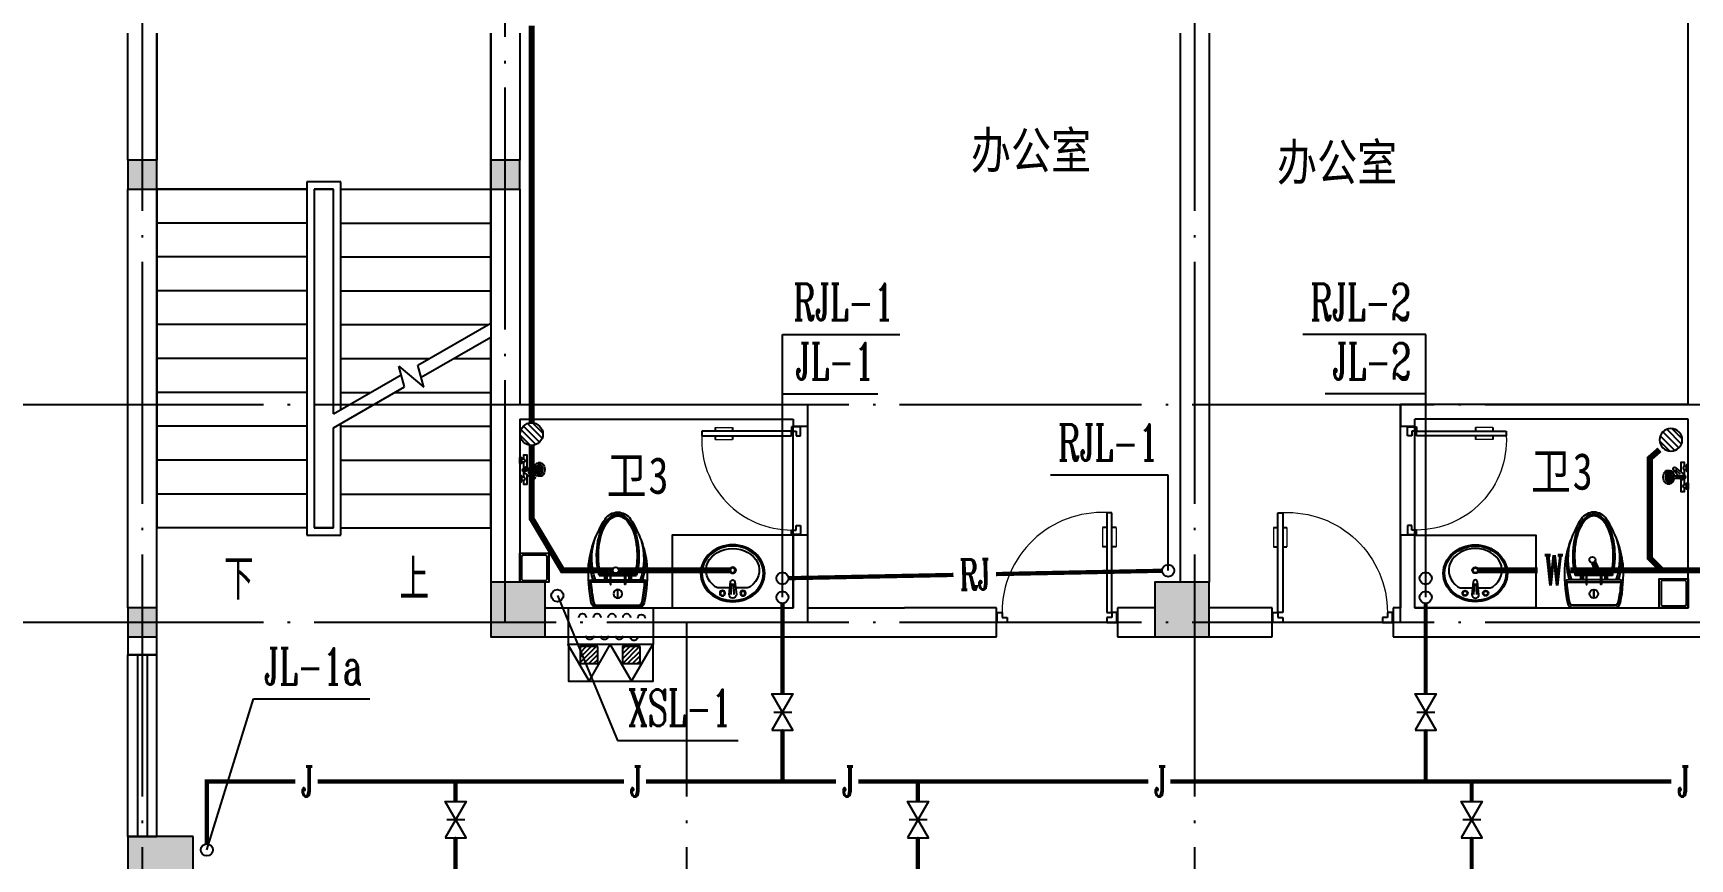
# Model space of a CAD drawing. Extents: x -216126 to 1846968, y -229642 to 543368.
# Drawn here: x 390193 to 403890, y 320227 to 327053 of the extents above; entities that cross this region are included whole.
import ezdxf

# ---------------------------------------------------------------- set-up
doc = ezdxf.new("R2010")
doc.units = 0
doc.header["$LTSCALE"] = 1000
doc.header["$MEASUREMENT"] = 0
doc.linetypes.add('DOTE', pattern=[2.42, 2, -0.2, 0.02, -0.2])
for name, color, linetype in [('COLUMN', 9, 'Continuous'), ('DIM_SYMB', 171, 'Continuous'), ('DIM_消防', 3, 'Continuous'), ('DIM_热给水', 3, 'Continuous'), ('DIM_给水', 3, 'Continuous'), ('DOTE', 8, 'DOTE'), ('EQUIP_地漏', 7, 'Continuous'), ('EQUIP_污水', 7, 'Continuous'), ('JZ__灭火器', 6, 'Continuous'), ('PIPE-污水', 2, 'Continuous'), ('PIPE-热给水', 5, 'Continuous'), ('PIPE-给水', 3, 'Continuous'), ('PM洁具与厨具', 8, 'Continuous'), ('PUB_HATCH', 8, 'Continuous'), ('PUB_TEXT', 7, 'Continuous'), ('S_WALL', 9, 'Continuous'), ('STAIR', 3, 'Continuous'), ('TEXT_污水', 7, 'Continuous'), ('TEXT_热给水', 7, 'Continuous'), ('TEXT_给水', 7, 'Continuous'), ('TWT_TEXT', 7, 'Continuous'), ('VALVE_给水', 7, 'Continuous'), ('VPIPE-消防', 1, 'Continuous'), ('VPIPE-热给水', 5, 'Continuous'), ('VPIPE-给水', 3, 'Continuous'), ('WALL', 9, 'Continuous'), ('WINDOW', 8, 'Continuous')]:
    doc.layers.add(name, color=color, linetype=linetype)
doc.styles.add('_TCH_DIM', font='SIMPLEX', dxfattribs={"bigfont": 'GBCBIG'})
doc.styles.add('_TWT_PIPETEXT', font='COMPLEX', dxfattribs={"width": 0.8, "height": 2.5, "bigfont": 'HZTXT'})
doc.styles.add('_TWT_SERIAL', font='COMPLEX', dxfattribs={"width": 0.8, "height": 3, "bigfont": 'HZTXT'})
doc.styles.add('宋体', font='', dxfattribs={"width": 0.8})
doc.styles.get('宋体').set_extended_font_data('SimSun')

# ---------------------------------------------------------------- blocks, each defined once
blk = doc.blocks.new('卫生间排气道-BPW6-w')
at = {"layer": 'PM洁具与厨具'}
for points in [[(120, 0), (120, -240), (-120, -240), (-120, 0)], [(105, -25), (95, -15), (-95, -15), (-105, -25), (-105, -215), (-95, -225), (95, -225), (105, -215)]]:
    blk.add_lwpolyline(points, close=True, dxfattribs=at)
blk = doc.blocks.new('洗脸盆-470x530')
at = {"layer": 'PM洁具与厨具', "color": 11}
for p, q in [((-12, -60), (-8, -150)), ((12, -60), (8, -150))]:
    blk.add_line(p, q, dxfattribs=at)
at = {"layer": 'PM洁具与厨具', "color": 130}
for points in [[(-115, -115, 0.156075), (-145, -124)], [(145, -124, 0.156075), (115, -115), (23, -115)]]:
    blk.add_lwpolyline(points, format="xyb", dxfattribs=at)
blk.add_lwpolyline([(-23, -115), (-115, -115)], dxfattribs=at)
at = {"layer": 'PM洁具与厨具', "color": 11}
blk.add_lwpolyline([(30, -60, 1), (-30, -60), (-17, -165, 0.862374), (17, -165)], format="xyb", close=True, dxfattribs=at)
for centre, radius in [((-85, -70), 22.5), ((-85, -70), 17.5), ((85, -70), 22.5), ((85, -70), 17.5), ((0, -260), 25), ((0, -260), 20)]:
    blk.add_circle(centre, radius, dxfattribs=at)
at = {"layer": 'PM洁具与厨具'}
blk.add_ellipse((0, -235), major_axis=(265, 0), ratio=0.886792, dxfattribs=at)
at = {"layer": 'PM洁具与厨具', "color": 11}
blk.add_ellipse((0, -235), major_axis=(255, 0), ratio=0.882353, dxfattribs=at)
at = {"layer": 'PM洁具与厨具', "color": 130}
blk.add_ellipse((0, -260), major_axis=(220, 0), ratio=0.818182, start_param=2.287513, end_param=7.137266, dxfattribs=at)
blk = doc.blocks.new('坐便器-480x790')
at = {"layer": 'PM洁具与厨具', "color": 11}
for p, q in [((-1, -80), (-1, -150)), ((1, -80), (1, -150)), ((-110, -265), (-110, -230)), ((-100, -265), (-100, -230)), ((-90, -265), (-90, -230)), ((90, -265), (90, -230)), ((100, -265), (100, -230)), ((110, -265), (110, -230))]:
    blk.add_line(p, q, dxfattribs=at)
at = {"layer": 'PM洁具与厨具', "color": 130}
blk.add_line((-154, -265), (154, -265), dxfattribs=at)
at = {"layer": 'PM洁具与厨具', "color": 8}
for p, q in [((-146, -275), (146, -275)), ((-143, -280), (143, -280))]:
    blk.add_line(p, q, dxfattribs=at)
at = {"layer": 'PM洁具与厨具'}
for points in [[(105, -733, 0.116498), (241, -356, 0.067215), (219, -40, 0.353588), (170, 0), (-170, 0, 0.353588), (-219, -40, 0.067215), (-241, -356, 0.116498), (-105, -733, 0.53931), (105, -733)], [(-241, -203, 0.433445), (-216, -230), (216, -230, 0.433445), (241, -203)]]:
    blk.add_lwpolyline(points, format="xyb", dxfattribs=at)
at = {"layer": 'PM洁具与厨具', "color": 130}
for points in [[(227, -204, -0.435336), (217, -215), (-217, -215, -0.435336), (-227, -204, -0.034952), (-204, -43, -0.353588), (-170, -15), (170, -15, -0.353588), (204, -43, -0.034952)], [(222, -205, -0.435336), (217, -210), (-217, -210, -0.435336), (-222, -205, -0.034952), (-199, -44, -0.353588), (-170, -20), (170, -20, -0.353588), (199, -44, -0.034952)]]:
    blk.add_lwpolyline(points, format="xyb", close=True, dxfattribs=at)
at = {"layer": 'PM洁具与厨具'}
for points in [[(-62, -192), (-57, -192), (-57, -302), (-62, -302)], [(63, -192), (58, -192), (58, -302), (63, -302)]]:
    blk.add_lwpolyline(points, close=True, dxfattribs=at)
at = {"layer": 'PM洁具与厨具', "color": 11}
blk.add_circle((0, -115), 35, dxfattribs=at)
at = {"layer": 'PM洁具与厨具'}
for centre, radius, start, end in [((272, -378), 499, 162.7765, 194.5487), ((305, -405), 520, 160.3502, 198.1465), ((-305, -405), 520, 341.8535, 19.6498), ((-272, -378), 499, 345.4513, 17.2235)]:
    blk.add_arc(centre, radius, start, end, dxfattribs=at)
at = {"layer": 'PM洁具与厨具', "color": 130}
blk.add_ellipse((0, -430), major_axis=(0, 345), ratio=0.507246, start_param=1.072123, end_param=5.211062, dxfattribs=at)
at = {"layer": 'PM洁具与厨具', "color": 8}
for major_axis, ratio, start_param, end_param in [((0, 335), 0.492537, 1.089773, 5.193412), ((0, 330), 0.484848, 1.098934, 5.184251)]:
    blk.add_ellipse((0, -430), major_axis=major_axis, ratio=ratio, start_param=start_param, end_param=end_param, dxfattribs=at)
blk = doc.blocks.new('花洒组合-L345')
at = {"layer": 'PM洁具与厨具', "color": 120}
for p, q in [((62, -107), (23, -68)), ((-55, -171), (-55, -151)), ((-30, -151), (-30, -141)), ((30, -151), (30, -141)), ((55, -171), (55, -151))]:
    blk.add_line(p, q, dxfattribs=at)
for points in [[(-50, 0), (-100, 0), (-100, -15), (-50, -15)], [(50, 0), (100, 0), (100, -15), (50, -15)], [(-2, -75), (2, -75), (2, -100), (-2, -100)]]:
    blk.add_lwpolyline(points, close=True, dxfattribs=at)
for points in [[(-18, -60), (-120, -60), (-120, -30), (-88, -30)], [(-62, -30), (-13, -30)], [(18, -30), (62, -30)], [(88, -30), (120, -30), (120, -60), (42, -60)]]:
    blk.add_lwpolyline(points, dxfattribs=at)
for points in [[(-62, -15), (-88, -15), (-88, -30, 1), (-62, -30)], [(8, -130, -1), (-8, -130), (-8, -45, -1), (8, -45)], [(-2, -45, -1), (2, -45), (2, -75), (-2, -75)], [(62, -15), (88, -15), (88, -30, -1), (62, -30)]]:
    blk.add_lwpolyline(points, format="xyb", close=True, dxfattribs=at)
blk.add_lwpolyline([(8, -81), (62, -124, 0.8), (79, -107), (18, -30, 0.441557), (-12, -29), (-16, -33, 0.441557), (-15, -63), (-8, -69)], format="xyb", dxfattribs=at)
for centre, radius, start, end in [((0, -45), 15, 300, 240), ((0, -120), 7.5, 180, 0), ((0, -136), 5, 180, 0)]:
    blk.add_arc(centre, radius, start, end, dxfattribs=at)
for centre, major_axis, ratio, start_param, end_param in [((0, -151), (-55, 0), 0.636364, 4.849179, 10.858784), ((0, -151), (-40, 0), 0.5, 5.35589, 10.352073), ((0, -141), (-30, 0), 0.333333, 4.963191, 10.744772), ((0, -141), (-25, 0), 0.2, 4.913705, 10.794258), ((0, -171), (-55, 0), 0.636364, 0, 3.141593), ((0, -151), (-35, 0), 0.428571, 5.742086, 9.965877), ((0, -151), (-30, 0), 0.333333, 0, 3.141593)]:
    blk.add_ellipse(centre, major_axis=major_axis, ratio=ratio, start_param=start_param, end_param=end_param, dxfattribs=at)
blk = doc.blocks.new('A$C7A050CD1')
at = {"layer": 'PM洁具与厨具', "rotation": 270}
blk.add_blockref('花洒组合-L345', (0, 0), dxfattribs=at)
blk = doc.blocks.new('消防软管卷盘')
blk.add_lwpolyline([(4963954, 151899), (4963954, 150312), (4964641, 150312), (4964641, 151899)], close=True)
for points, const_width in [([(4964134, 151704), (4964482, 151704)], 1), ([(4964134, 151566), (4964482, 151566)], 1), ([(4964134, 151428), (4964482, 151428)], 1), ([(4964134, 151290), (4964482, 151290)], 1), ([(4964134, 151152), (4964482, 151152)], 1), ([(4964134, 151014), (4964482, 151014)], 0.1), ([(4964134, 150876), (4964482, 150876)], 1), ([(4964134, 150738), (4964482, 150738)], 1), ([(4964150, 150600), (4964499, 150600)], 1), ([(4964150, 150462), (4964499, 150462)], 1)]:
    blk.add_lwpolyline(points, dxfattribs=dict(const_width=const_width))
for centre, start, end in [((4964134, 151636), 90, 270), ((4964134, 151360), 90, 270), ((4964482, 151498), 270, 90), ((4964482, 151222), 270, 90), ((4964134, 151084), 90, 270), ((4964482, 150946), 270, 90), ((4964134, 150808), 90, 270), ((4964499, 150670), 270, 90), ((4964150, 150532), 90, 270)]:
    blk.add_arc(centre, 69, start, end)
blk = doc.blocks.new('手提式干粉灭火器')
h = blk.add_hatch()
h.set_pattern_fill('ANSI31', color=256, scale=225.365854, style=0)
h.set_pattern_definition([(45, (276289.086, 185586.136), (-19.9197154, 19.9197154), [])])
h.paths.add_polyline_path([(72, 158), (-72, 158), (-72, 19), (72, 19)])
for points in [[(0, 303), (-175, 0), (175, 0)], [(-72, 19), (72, 19), (72, 158), (-72, 158)]]:
    blk.add_lwpolyline(points, close=True)
blk = doc.blocks.new('92623')
blk.add_lwpolyline([(8910066, 83014), (8909273, 83014), (8909273, 82670), (8910066, 82670)], close=True)
at = {"xscale": -0.5, "yscale": 0.5, "zscale": 0.5, "rotation": 89.99999999998747}
blk.add_blockref('消防软管卷盘', (8985223, 2565334), dxfattribs=at)
at = {"layer": 'JZ__灭火器', "xscale": 1.141071624, "yscale": 1.141071624, "zscale": 1.141071624, "rotation": 180}
for p in [(8909466, 83014), (8909863, 83014)]:
    blk.add_blockref('手提式干粉灭火器', p, dxfattribs=at)
blk = doc.blocks.new('$DorLib2D$00000009')
for p, q in [((0.413, 0.905), (0.413, 0.081)), ((0.454, 0.905), (0.413, 0.905)), ((0.454, 0.081), (0.454, 0.905)), ((0.413, 0.782), (0.378, 0.782)), ((0.489, 0.782), (0.454, 0.782)), ((0.413, 0.624), (0.378, 0.624)), ((0.489, 0.624), (0.454, 0.624)), ((-0.494, 0.081), (-0.453, 0.081)), ((-0.494, -0.002), (-0.494, 0.081)), ((-0.453, 0.081), (-0.453, 0.039)), ((-0.453, 0.039), (-0.412, 0.039)), ((-0.412, 0.039), (-0.412, -0.002)), ((0.413, 0.081), (0.454, 0.081)), ((0.454, 0.039), (0.413, 0.039)), ((0.413, 0.039), (0.413, -0.002)), ((0.495, 0.081), (0.454, 0.081)), ((0.454, 0.081), (0.454, 0.039)), ((0.495, -0.002), (0.495, 0.081)), ((-0.494, -0.002), (-0.494, -0.002)), ((-0.412, -0.002), (-0.494, -0.002)), ((0.413, -0.002), (0.495, -0.002)), ((0.495, -0.002), (0.495, -0.002))]:
    blk.add_line(p, q)
at = {"lineweight": 13}
for p, q in [((0.378, 0.782), (0.378, 0.624)), ((0.489, 0.782), (0.489, 0.624))]:
    blk.add_line(p, q, dxfattribs=at)
blk.add_arc((0.372, 0.082), 0.825, 87.134, 180.0717, dxfattribs=at)
blk = doc.blocks.new('$WINLIB2D$00000001')
at = {"color": 0}
for points in [[(-0.5, 0.5), (-0.5, -0.5)], [(-0.5, 0.5), (0.5, 0.5)], [(0.5, -0.5), (0.5, 0.5)], [(0.5, 0.1667), (-0.5, 0.1667)], [(0.5, -0.1667), (-0.5, -0.1667)], [(-0.5, -0.5), (0.5, -0.5)]]:
    blk.add_lwpolyline(points, dxfattribs=at)
blk = doc.blocks.new('_FZH')
blk.add_lwpolyline([(-0.5, -0.5), (0.5, -0.5), (0.5, 0.5), (-0.5, 0.5)], close=True)
at = {"layer": 'PUB_HATCH'}
blk.add_solid([(-0.5, -0.5), (0.5, -0.5), (-0.5, 0.5), (0.5, 0.5)], dxfattribs=at)
blk = doc.blocks.new('$TwtSys$00000147')
blk.add_circle((0, 0, 0), 1)
blk = doc.blocks.new('$TwtSys$00000141')
for p, q in [((-94, 8), (-10, 92)), ((-94, 8), (-10, 92)), ((-87, -35), (35, 87)), ((-87, -35), (35, 87)), ((-66, -66), (66, 66)), ((-66, -66), (66, 66)), ((-32, -87), (88, 33)), ((-32, -87), (88, 33)), ((11, -92), (92, -11)), ((11, -92), (92, -11))]:
    blk.add_line(p, q)
blk.add_circle((0, 0), 94)
blk.add_circle((0, 0), 94)
blk = doc.blocks.new('$VALVE$00000296')
for points in [[(-125, 72), (-125, -72), (125, 72), (125, -72), (-125, 72)], [(0, 60), (0, -64)]]:
    blk.add_lwpolyline(points)
for p in [(-125, 0), (125, 0)]:
    blk.add_point(p)

msp = doc.modelspace()

# ---------------------------------------------------------------- hatches: boundary and pattern name
at = {"layer": 'PIPE-污水', "linetype": 'Continuous'}
for points in [[(403559.3, 323538.6), (403542.8, 323557.4), (403534.3, 323549.9)], [(403559.3, 323538.6), (403534.3, 323538.6), (403534.3, 323549.9)], [(394313.5, 323042), (394292, 323029.2), (394288.5, 323035.1)], [(394313.5, 323042), (394288.5, 323042), (394288.5, 323035.1)], [(394569, 322613.2), (394547.5, 322600.4), (394554.8, 322588.2)], [(394569, 322613.2), (394569, 322588.2), (394554.8, 322588.2)], [(403559.3, 322713.5), (403541.6, 322695.8), (403534.3, 322703.1)], [(403559.3, 322713.5), (403534.3, 322713.5), (403534.3, 322703.1)]]:
    msp.add_hatch(color=256, dxfattribs=at).paths.add_polyline_path(points)
at = {"layer": 'PIPE-给水', "linetype": 'Continuous'}
for points in [[(391629.5, 320866.5), (391612, 320866.5), (391612, 320884)], [(391629.5, 320866.5), (391629.5, 320884), (391612, 320884)]]:
    msp.add_hatch(color=256, dxfattribs=at).paths.add_polyline_path(points)

# ---------------------------------------------------------------- linework, layer by layer
at = {"layer": 'DIM_SYMB', "color": 8}
for points in [[(391866.8, 322823.5, 0, 0, 0), (391866.8, 326513.5, 0, 0, 0), (393326.8, 326513.5, 0, 0, 0), (393326.8, 324663.5, 80, 0, 0), (393326.8, 324363.5, 0, 0, 0)], [(393326.8, 322823.5, 0, 0, 0), (393326.8, 323783.5, 80, 0, 0), (393326.8, 324083.5, 0, 0, 0)]]:
    msp.add_lwpolyline(points, format="xyseb", dxfattribs=at)
at = {"layer": 'DIM_消防'}
for p, q in [((394526.8, 322403.5), (395024, 321206.5)), ((395024, 321206.5), (396021.8, 321206.5))]:
    msp.add_line(p, q, dxfattribs=at)
at = {"layer": 'DIM_热给水'}
for p, q in [((396387.5, 322546.5), (396387.5, 324562)), ((396387.5, 324562), (397359.6, 324562)), ((401706, 324562), (400691, 324562)), ((401706, 322546.5), (401706, 324562)), ((399576.8, 323399.4), (398604.7, 323399.4)), ((399576.8, 322610), (399576.8, 323399.4))]:
    msp.add_line(p, q, dxfattribs=at)
at = {"layer": 'DIM_给水'}
for p, q in [((396387.5, 322389.5), (396387.5, 324071.5)), ((396387.5, 324071.5), (397177.8, 324071.5)), ((401706, 324071.5), (400875.6, 324071.5)), ((401706, 322389.5), (401706, 324071.5)), ((391629.5, 320301.2), (392014, 321549)), ((392014, 321549), (392977.6, 321549))]:
    msp.add_line(p, q, dxfattribs=at)
at = {"layer": 'DOTE'}
for p, q in [((391096.8, 313483.5), (391096.8, 328383.5)), ((394096.8, 322183.5), (394096.8, 328383.5)), ((399796.8, 313483.5), (399796.8, 328383.5)), ((390096.8, 323983.5), (435296.8, 323983.5)), ((396596.8, 322183.5), (396596.8, 323983.5)), ((401496.8, 322183.5), (401496.8, 323983.5)), ((390096.8, 322183.5), (435296.8, 322183.5)), ((395596.8, 313483.5), (395596.8, 322183.5))]:
    msp.add_line(p, q, dxfattribs=at)
at = {"layer": 'PIPE-污水', "linetype": 'Continuous', "const_width": 50}
for points in [[(394313.5, 327115.5), (394313.5, 323832.5)], [(394313.5, 323644.3), (394313.5, 323042)], [(403640, 323609.2), (403559.3, 323538.6)], [(403559.3, 322713.5), (403559.3, 323538.6)], [(394569, 322613.2), (394313.5, 323042)], [(403559.3, 322713.5), (403659.3, 322613.5)], [(394984.5, 322613.2), (394569, 322613.2)], [(395951.8, 322613.2), (395034.5, 322613.2)], [(402633.2, 322613.3), (402141.8, 322613.2)], [(403124.2, 322613.3), (402900.8, 322613.3)], [(403095, 322676.8), (403124.2, 322613.3)], [(404842.7, 322613.3), (403124.2, 322613.3)]]:
    msp.add_lwpolyline(points, dxfattribs=at)
at = {"layer": 'PIPE-热给水', "linetype": 'Continuous', "const_width": 35}
for points in [[(396437.5, 322547.5), (397802.1, 322574.6)], [(398153.5, 322581.6), (399526.8, 322609)]]:
    msp.add_lwpolyline(points, dxfattribs=at)
at = {"layer": 'PIPE-给水', "linetype": 'Continuous', "const_width": 35}
for points in [[(396387.5, 322339.5), (396387.5, 321590.5)], [(401706, 322339.5), (401706, 321590.5)], [(396387.5, 321290.5), (396387.5, 320866.5)], [(401706, 321290.5), (401706, 320866.5)], [(391629.5, 320351.2), (391629.5, 320866.5)], [(391629.5, 320866.5), (392360.1, 320866.5)], [(392543.9, 320866.5), (393685.5, 320866.5)], [(393685.5, 320702), (393685.5, 320866.5)], [(393685.5, 320866.5), (395076.6, 320866.5)], [(395260.4, 320866.5), (396387.5, 320866.5)], [(396387.5, 320866.5), (396831.6, 320866.5)], [(397015.4, 320866.5), (397508, 320866.5)], [(397508, 320702), (397508, 320866.5)], [(397508, 320866.5), (399412.1, 320866.5)], [(399595.9, 320866.5), (401706, 320866.5)], [(401706, 320866.5), (402086.5, 320866.5)], [(402086.5, 320702), (402086.5, 320866.5)], [(402086.5, 320866.5), (403737.6, 320866.5)], [(393685.5, 319927.4), (393685.5, 320402)], [(397508, 319927.4), (397508, 320402)], [(402086.5, 319877.4), (402086.5, 320402)]]:
    msp.add_lwpolyline(points, dxfattribs=at)
at = {"layer": 'PM洁具与厨具'}
for points in [[(395476.7, 322303.2), (396476.8, 322303.5), (396476.8, 322903.5), (395476.8, 322903.5)], [(402616.8, 322303.2), (401616.8, 322303.5), (401616.8, 322903.5), (402616.8, 322903.5)]]:
    msp.add_lwpolyline(points, close=True, dxfattribs=at)
at = {"layer": 'STAIR', "color": 8}
for p, q in [((391216.8, 327053.5), (391216.8, 326003.5)), ((393976.8, 325763.5), (393976.8, 327053.5)), ((391216.8, 325763.5), (391216.8, 322963.5)), ((392456.8, 325763.5), (391216.8, 325763.5)), ((391216.8, 325763.5), (392456.8, 325763.5)), ((392736.8, 325823.5), (392456.8, 325823.5)), ((392456.8, 325823.5), (392456.8, 322903.5)), ((392516.8, 325763.5), (392516.8, 322963.5)), ((392676.8, 325763.5), (392516.8, 325763.5)), ((392516.8, 325763.5), (392516.8, 322963.5)), ((392516.8, 325763.5), (392676.8, 325763.5)), ((392676.8, 323905.9), (392676.8, 325763.5)), ((392676.8, 323905.9), (392676.8, 325763.5)), ((392736.8, 323940.6), (392736.8, 325823.5)), ((392736.8, 325763.5), (393976.8, 325763.5)), ((392736.8, 325763.5), (393976.8, 325763.5)), ((393976.8, 324656.5), (393976.8, 325763.5)), ((392456.8, 325483.5), (391216.8, 325483.5)), ((392736.8, 325483.5), (393976.8, 325483.5)), ((392456.8, 325203.5), (391216.8, 325203.5)), ((392736.8, 325203.5), (393976.8, 325203.5)), ((392456.8, 324923.5), (391216.8, 324923.5)), ((392736.8, 324923.5), (393976.8, 324923.5)), ((392456.8, 324643.5), (391216.8, 324643.5)), ((392736.8, 324643.5), (393954.2, 324643.5)), ((393373.9, 324308.4), (393976.8, 324656.5)), ((393400.7, 324208.4), (393976.8, 324541)), ((393976.8, 322963.5), (393976.8, 324541)), ((392456.8, 324363.5), (391216.8, 324363.5)), ((392736.8, 324363.5), (393469.2, 324363.5)), ((393669.2, 324363.5), (393976.8, 324363.5)), ((392676.8, 323905.9), (393235.6, 324228.5)), ((393262.4, 324128.5), (393216.2, 324300.9)), ((393216.2, 324300.9), (393422.2, 324128)), ((393422.2, 324128), (393373.9, 324308.4)), ((392456.8, 324083.5), (391216.8, 324083.5)), ((392676.8, 323790.4), (393262.4, 324128.5)), ((392736.8, 324083.5), (392984.3, 324083.5)), ((393184.3, 324083.5), (393976.8, 324083.5)), ((392736.8, 322903.5), (392736.8, 323825.1)), ((392456.8, 323803.5), (391216.8, 323803.5)), ((392676.8, 322963.5), (392676.8, 323790.4)), ((392676.8, 322963.5), (392676.8, 323790.4)), ((392736.8, 323803.5), (393976.8, 323803.5)), ((392456.8, 323523.5), (391216.8, 323523.5)), ((392736.8, 323523.5), (393976.8, 323523.5)), ((392456.8, 323243.5), (391216.8, 323243.5)), ((392736.8, 323243.5), (393976.8, 323243.5)), ((392456.8, 322963.5), (391216.8, 322963.5)), ((392456.8, 322903.5), (392736.8, 322903.5)), ((392516.8, 322963.5), (392676.8, 322963.5)), ((392676.8, 322963.5), (392516.8, 322963.5)), ((392736.8, 322963.5), (393976.8, 322963.5))]:
    msp.add_line(p, q, dxfattribs=at)
at = {"layer": 'VPIPE-消防', "linetype": 'Continuous'}
msp.add_circle((394526.8, 322403.5), 50, dxfattribs=at)
at = {"layer": 'VPIPE-热给水', "linetype": 'Continuous'}
for centre in [(396387.5, 322546.5), (399576.8, 322610), (401706, 322546.5)]:
    msp.add_circle(centre, 50, dxfattribs=at)
at = {"layer": 'VPIPE-给水', "linetype": 'Continuous'}
for centre in [(396387.5, 322389.5), (401706, 322389.5), (391629.5, 320301.2)]:
    msp.add_circle(centre, 50, dxfattribs=at)
at = {"layer": 'WALL'}
for p, q in [((403876.8, 324283.5), (403876.8, 327263.5)), ((390976.8, 326003.5), (390976.8, 327053.5)), ((391216.8, 326003.5), (391216.8, 327053.5)), ((393976.8, 327053.5), (393976.8, 326003.5)), ((394216.8, 327053.5), (394216.8, 326003.5)), ((399676.8, 327053.5), (399676.8, 322513.5)), ((399916.8, 327053.5), (399916.8, 322513.5)), ((390976.8, 322303.5), (390976.8, 325763.5)), ((391216.8, 322303.5), (391216.8, 325763.5)), ((393976.8, 325763.5), (393976.8, 323983.5)), ((394216.8, 325763.5), (394216.8, 323983.5)), ((403876.8, 323983.5), (403876.8, 324283.5)), ((393976.8, 323983.5), (393976.8, 322513.5)), ((394216.8, 323983.5), (396596.8, 323983.5)), ((396596.8, 323803.5), (396596.8, 323983.5)), ((401496.8, 323983.5), (401496.8, 323803.5)), ((403876.8, 323983.5), (401496.8, 323983.5)), ((394216.8, 323863.5), (396476.8, 323863.5)), ((394216.8, 323863.5), (394216.8, 322513.5)), ((396476.8, 323863.5), (396476.8, 323803.5)), ((401616.8, 323803.5), (401616.8, 323863.5)), ((403876.8, 323863.5), (401616.8, 323863.5)), ((403876.8, 322303.5), (403876.8, 323863.5)), ((396476.8, 323803.5), (396596.8, 323803.5)), ((401496.8, 323803.5), (401616.8, 323803.5)), ((396596.8, 322903.5), (396476.8, 322903.5)), ((396476.8, 322903.5), (396476.8, 322303.5)), ((396596.8, 322303.5), (396596.8, 322903.5)), ((401616.8, 322903.5), (401496.8, 322903.5)), ((401496.8, 322903.5), (401496.8, 322303.5)), ((401616.8, 322303.5), (401616.8, 322903.5)), ((394426.8, 322303.5), (396476.8, 322303.5)), ((396596.8, 322303.5), (397396.8, 322303.5)), ((398156.8, 322303.5), (397396.8, 322303.5)), ((398156.8, 322063.5), (398156.8, 322303.5)), ((399466.8, 322303.5), (399156.8, 322303.5)), ((399156.8, 322303.5), (399156.8, 322063.5)), ((400436.8, 322303.5), (399916.8, 322303.5)), ((400436.8, 322063.5), (400436.8, 322303.5)), ((401496.8, 322303.5), (401436.8, 322303.5)), ((401436.8, 322303.5), (401436.8, 322063.5)), ((401616.8, 322303.5), (403876.8, 322303.5)), ((390976.8, 322063.5), (390976.8, 321913.5)), ((391216.8, 321913.5), (391216.8, 322063.5)), ((394426.8, 322063.5), (396596.8, 322063.5)), ((396596.8, 322063.5), (397396.8, 322063.5)), ((397396.8, 322063.5), (398156.8, 322063.5)), ((399156.8, 322063.5), (399466.8, 322063.5)), ((399916.8, 322063.5), (400436.8, 322063.5)), ((401436.8, 322063.5), (401496.8, 322063.5)), ((401496.8, 322063.5), (403996.8, 322063.5)), ((390976.8, 321913.5), (391216.8, 321913.5))]:
    msp.add_line(p, q, dxfattribs=at)
at = {"layer": 'WINDOW', "color": 8}
for p, q in [((396476.8, 322903.5), (396476.8, 323803.5)), ((401616.8, 322903.5), (401616.8, 323803.5))]:
    msp.add_line(p, q, dxfattribs=at)

# ---------------------------------------------------------------- block references
at = {"xscale": 0.882, "yscale": 0.882, "zscale": 0.882}
msp.add_blockref('92623', (-7463360.2, 248782.4), dxfattribs=at)
at = {"layer": 'COLUMN'}
for p, xscale, yscale, zscale, rotation in [((391096.8, 325883.5), 240, 240, 240, 180), ((394096.8, 325883.5), 240, 240, 240, 180), ((394201.8, 322288.5), 450, 450, 450, 180), ((399691.8, 322288.5), 450, 450, 450, 180), ((391096.8, 322183.5), 240, 240, 240, 180), ((391246.8, 320188.5), 540, 450, 450, 180.0000000002161)]:
    msp.add_blockref('_FZH', p, dxfattribs=dict(at, xscale=xscale, yscale=yscale, zscale=zscale, rotation=rotation))
at = {"layer": 'EQUIP_地漏', "rotation": 90}
msp.add_blockref('$TwtSys$00000141', (394313.5, 323738.5), dxfattribs=at)
at = {"layer": 'EQUIP_地漏', "yscale": -1, "rotation": 180}
msp.add_blockref('$TwtSys$00000141', (403734, 323691.5), dxfattribs=at)
at = {"layer": 'EQUIP_污水', "xscale": 25, "yscale": 25, "zscale": 25}
for p in [(403084.5, 322699.5), (395009.5, 322613.2), (395976.8, 322613.2), (395976.8, 322613.2)]:
    msp.add_blockref('$TwtSys$00000147', p, dxfattribs=at)
at = {"layer": 'EQUIP_污水', "xscale": 25, "yscale": 25, "zscale": 25, "rotation": 0.002124163265382291}
msp.add_blockref('$TwtSys$00000147', (402116.8, 322613.2), dxfattribs=at)
at = {"layer": 'PM洁具与厨具', "xscale": -1, "rotation": 180}
for name, p in [('坐便器-480x790', (395026.7, 322303.5)), ('洗脸盆-470x530', (395976.8, 322353.2))]:
    msp.add_blockref(name, p, dxfattribs=at)
at = {"layer": 'PM洁具与厨具', "rotation": 180}
for name, p in [('坐便器-480x790', (403096.8, 322303.5)), ('洗脸盆-470x530', (402116.8, 322353.2))]:
    msp.add_blockref(name, p, dxfattribs=at)
at = {"layer": 'PM洁具与厨具'}
for p in [(394336.8, 322753.5), (403756.8, 322543.5)]:
    msp.add_blockref('卫生间排气道-BPW6-w', p, dxfattribs=at)
at = {"layer": 'S_WALL', "xscale": -1}
msp.add_blockref('A$C7A050CD1', (394216.8, 323445), dxfattribs=at)
at = {"layer": 'S_WALL', "xscale": -1, "rotation": 180}
msp.add_blockref('A$C7A050CD1', (403876.8, 323383.5), dxfattribs=at)
at = {"layer": 'VALVE_给水', "zscale": 1.2}
for p, xscale, yscale, rotation in [((396387.5, 321440.5), -1.2, -1.2, 270), ((401706, 321440.5), -1.2, -1.2, 270), ((393685.5, 320552), 1.2, 1.2, 90), ((397508, 320552), 1.2, 1.2, 90), ((402086.5, 320552), 1.2, 1.2, 90)]:
    msp.add_blockref('$VALVE$00000296', p, dxfattribs=dict(at, xscale=xscale, yscale=yscale, rotation=rotation))
at = {"layer": 'WINDOW', "color": 8}
for name, p, xscale, yscale, zscale, rotation in [('$DorLib2D$00000009', (396536.8, 323353.5), 900, 900, 900, 90.00000000009635), ('$DorLib2D$00000009', (401556.8, 323353.5), 900, -900, 900, 89.99999999990365), ('$DorLib2D$00000009', (398656.8, 322183.5), 1000, 1000, 1000, 2.779211088066595e-12), ('$DorLib2D$00000009', (400936.8, 322183.5), -1000, 1000, -1000, 359.9999999999961), ('$WINLIB2D$00000001', (391096.8, 321163.5), 1500, 240, 1500, 90)]:
    msp.add_blockref(name, p, dxfattribs=dict(at, xscale=xscale, yscale=yscale, zscale=zscale, rotation=rotation))

# ---------------------------------------------------------------- texts
at = {"layer": 'PUB_TEXT', "style": '宋体', "width": 0.8}
for s, p in [('办公室', (397945.7, 325932.5)), ('办公室', (400476.4, 325834.5)), ('卫', (394934.7, 323245)), ('3', (395280.3, 323245)), ('卫', (402575.9, 323279.4)), ('3', (402921.6, 323279.4))]:
    msp.add_text(s, height=303.8, dxfattribs=at).set_placement(p)
at = {"layer": 'PUB_TEXT', "color": 8, "style": '_TCH_DIM'}
for s, p in [('上', (393222.5, 322368.5)), ('下', (391771.8, 322368.5))]:
    msp.add_text(s, height=337.6, dxfattribs=at).set_placement(p)
at = {"layer": 'TEXT_污水', "style": '_TWT_PIPETEXT', "width": 0.64}
msp.add_text('W', height=250, rotation=0.00212, dxfattribs=at).set_placement((402683.2, 322488.3))
at = {"layer": 'TEXT_热给水', "style": '_TWT_PIPETEXT', "width": 0.64}
msp.add_text('RJ', height=250, rotation=1.13988, dxfattribs=at).set_placement((397854.6, 322450.7))
at = {"layer": 'TEXT_给水', "style": '_TWT_PIPETEXT', "width": 0.64}
for p in [(392410.1, 320741.5), (395126.6, 320741.5), (396881.6, 320741.5), (399462.1, 320741.5), (403787.6, 320741.5)]:
    msp.add_text('J', height=250, dxfattribs=at).set_placement(p)
at = {"layer": 'TWT_TEXT', "style": '_TWT_SERIAL', "width": 0.64}
for s, p in [('RJL-1', (396476.7, 324682)), ('RJL-2', (400751, 324682)), ('JL-1', (396496.1, 324191.5)), ('JL-2', (400935.6, 324191.5)), ('RJL-1', (398664.7, 323519.4)), ('JL-1a', (392103.8, 321669)), ('XSL-1', (395111.5, 321326.5))]:
    msp.add_text(s, height=300, dxfattribs=at).set_placement(p)

doc.saveas('drawing.dxf')
